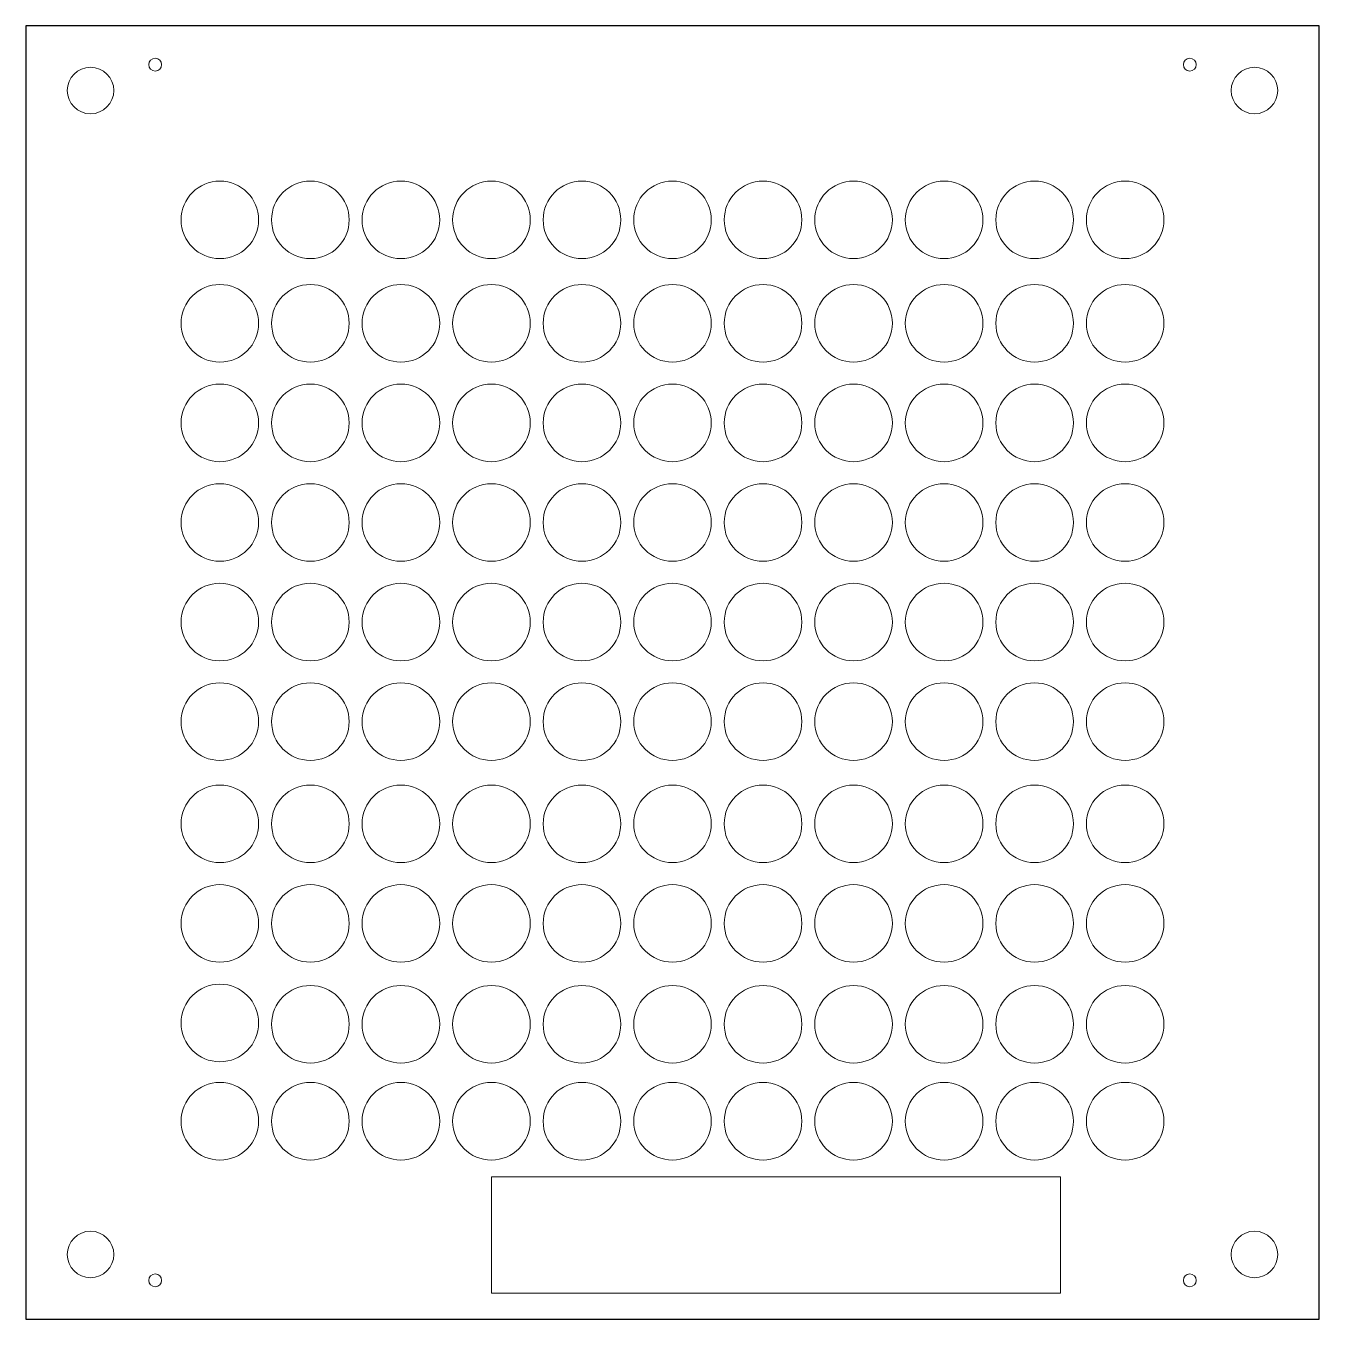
# Model space of a CAD drawing. Header units: millimetres. Extents: x 0 to 500, y 0 to 500.
import ezdxf

# ---------------------------------------------------------------- set-up
doc = ezdxf.new("R2010")
doc.units = ezdxf.units.MM
doc.layers.get('0').update_dxf_attribs({"lineweight": 5, "true_color": 0xffffff})
doc.layers.add('layer 1', color=7, linetype='Continuous', lineweight=25, true_color=0x000000)

msp = doc.modelspace()

# ---------------------------------------------------------------- linework, layer by layer
for points in [[(0, 0), (500, 0), (500, 500), (0, 500)], [(400, 55), (400, 10), (180, 10), (180, 55)]]:
    msp.add_lwpolyline(points, close=True)
for centre, radius in [((50, 485), 2.5), ((450, 485), 2.5), ((25, 475), 9), ((475, 475), 9), ((75, 425), 15), ((110, 425), 15), ((145, 425), 15), ((180, 425), 15), ((215, 425), 15), ((250, 425), 15), ((285, 425), 15), ((320, 425), 15), ((355, 425), 15), ((390, 425), 15), ((425, 425), 15), ((75, 385), 15), ((110, 385), 15), ((145, 385), 15), ((180, 385), 15), ((215, 385), 15), ((250, 385), 15), ((285, 385), 15), ((320, 385), 15), ((355, 385), 15), ((390, 385), 15), ((425, 385), 15), ((75, 346.5), 15), ((110, 346.5), 15), ((145, 346.5), 15), ((180, 346.5), 15), ((215, 346.5), 15), ((250, 346.5), 15), ((285, 346.5), 15), ((320, 346.5), 15), ((355, 346.5), 15), ((390, 346.5), 15), ((425, 346.5), 15), ((75, 308), 15), ((110, 308), 15), ((145, 308), 15), ((180, 308), 15), ((215, 308), 15), ((250, 308), 15), ((285, 308), 15), ((320, 308), 15), ((355, 308), 15), ((390, 308), 15), ((425, 308), 15), ((75, 269.5), 15), ((110, 269.5), 15), ((145, 269.5), 15), ((180, 269.5), 15), ((215, 269.5), 15), ((250, 269.5), 15), ((285, 269.5), 15), ((320, 269.5), 15), ((355, 269.5), 15), ((390, 269.5), 15), ((425, 269.5), 15), ((75, 231), 15), ((110, 231), 15), ((145, 231), 15), ((180, 231), 15), ((215, 231), 15), ((250, 231), 15), ((285, 231), 15), ((320, 231), 15), ((355, 231), 15), ((390, 231), 15), ((425, 231), 15), ((75, 191.5), 15), ((110, 191.5), 15), ((145, 191.5), 15), ((180, 191.5), 15), ((215, 191.5), 15), ((250, 191.5), 15), ((285, 191.5), 15), ((320, 191.5), 15), ((355, 191.5), 15), ((390, 191.5), 15), ((425, 191.5), 15), ((75, 153), 15), ((110, 153), 15), ((145, 153), 15), ((180, 153), 15), ((215, 153), 15), ((250, 153), 15), ((285, 153), 15), ((320, 153), 15), ((355, 153), 15), ((390, 153), 15), ((425, 153), 15), ((75, 114.5), 15), ((110, 114), 15), ((145, 114), 15), ((180, 114), 15), ((215, 114), 15), ((250, 114), 15), ((285, 114), 15), ((320, 114), 15), ((355, 114), 15), ((390, 114), 15), ((425, 114), 15), ((75, 76.5), 15), ((110, 76.5), 15), ((145, 76.5), 15), ((180, 76.5), 15), ((215, 76.5), 15), ((250, 76.5), 15), ((285, 76.5), 15), ((320, 76.5), 15), ((355, 76.5), 15), ((390, 76.5), 15), ((425, 76.5), 15), ((25, 25), 9), ((475, 25), 9), ((50, 15), 2.5), ((450, 15), 2.5)]:
    msp.add_circle(centre, radius)
at = {"layer": 'layer 1'}
msp.add_lwpolyline([(500, 500), (0, 500), (0, 0), (500, 0)], close=True, dxfattribs=at)

doc.saveas('drawing.dxf')
